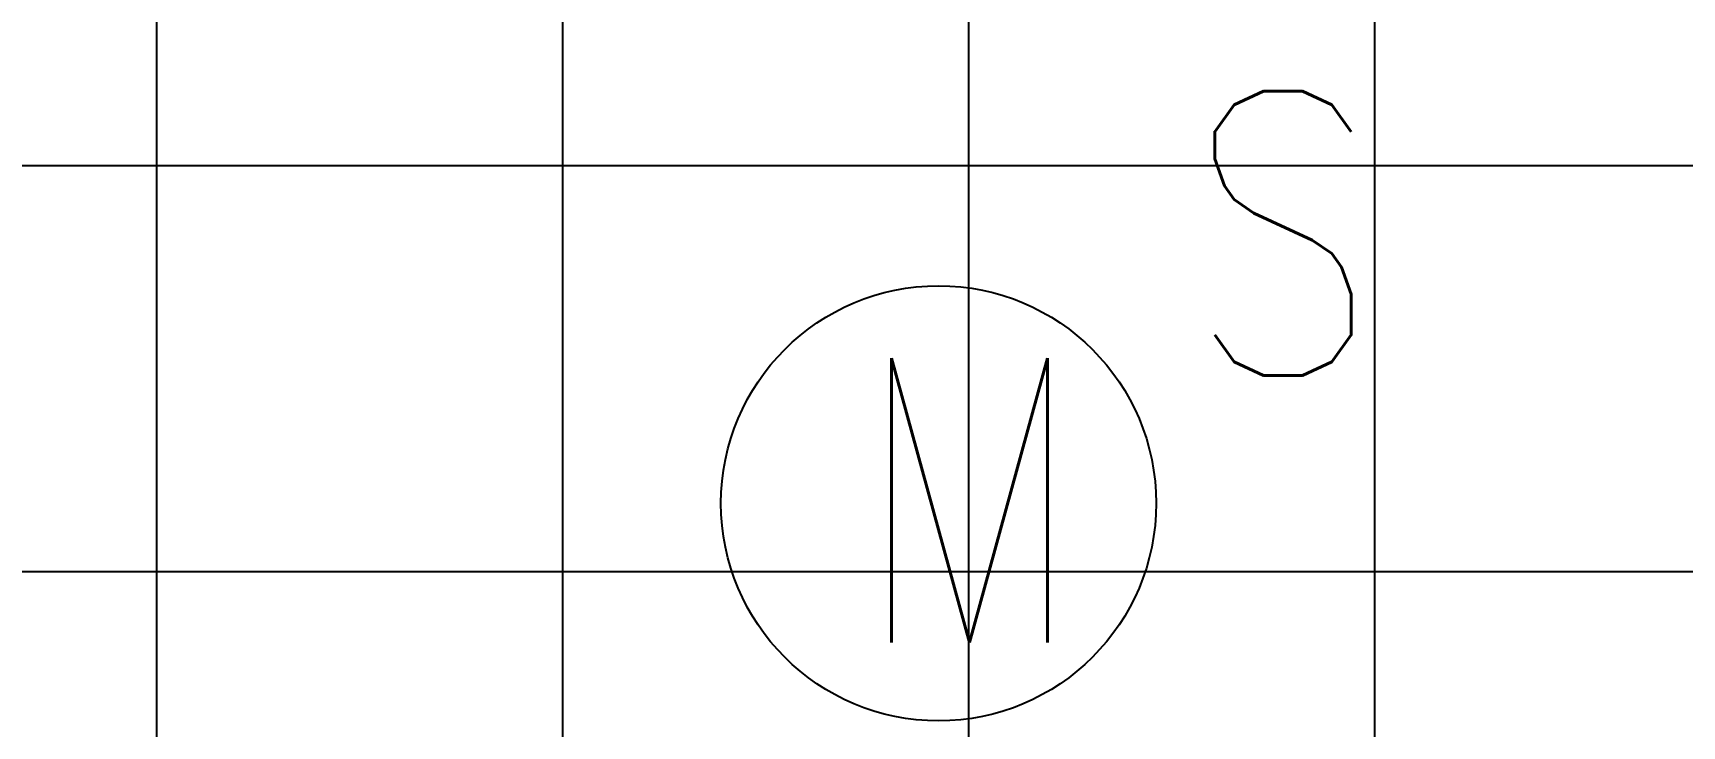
# Model space of a CAD drawing. Header units: millimetres. Extents: x -92759 to 184353, y -15225 to 86714.
# Drawn here: x -37566 to -36348, y 43261 to 43773 of the extents above; entities that cross this region are included whole.
import ezdxf

# ---------------------------------------------------------------- set-up
doc = ezdxf.new("R2010")
doc.units = ezdxf.units.MM
for name, color, linetype in [('0-1', 9, 'Continuous'), ('A-_FLORPATT_H-1', 9, 'Continuous'), ('E-legend', 1, 'Continuous')]:
    doc.layers.add(name, color=color, linetype=linetype)
doc.styles.add('T3', font='simplex.shx', dxfattribs={"width": 0.7, "height": 300})

# ---------------------------------------------------------------- blocks, each defined once
blk = doc.blocks.new('A$Cb2bf8f38')
at = {"layer": 'A-_FLORPATT_H-1'}
h = blk.add_hatch(dxfattribs=at)
h.set_pattern_fill('FP_6', color=256, style=0, pattern_type=2)
h.set_pattern_definition([(0, (4525, 13375), (0, 300), []), (90, (4525, 13375), (-300, 2e-14), [])])
h.paths.add_polyline_path([(2425, 9025), (5225, 9025), (5225, 9950), (5375, 9950), (5375, 9025), (7175, 9025), (7174, 12075), (6975, 12075), (6975, 12725), (7175, 12725), (7175, 13075), (4325, 13075), (4325, 11275), (4175, 11275), (4175, 13075), (3002, 13075), (3002, 12039), (2957, 12039), (2957, 13075), (2425, 13075), (2426, 12725), (2925, 12725), (2925, 12075), (2425, 12075), (2425, 9042.7)])
blk = doc.blocks.new('Motion Sensor (S)')
at = {"layer": 'E-legend', "lineweight": 25}
blk.add_circle((-440375.5, 366574.2), 160.8, dxfattribs=at)
at = {"layer": 'E-legend', "lineweight": 13, "style": 'T3', "width": 0.8}
blk.add_text('S', height=210.1, dxfattribs=at).set_placement((-440193, 366668.7))
at = {"layer": 'E-legend', "lineweight": 25, "style": 'T3', "width": 0.8}
blk.add_text('M', height=210.1, dxfattribs=at).set_placement((-440439, 366471.4))
blk = doc.blocks.new('EL_B8_L1_R4')
at = {"color": 0, "linetype": 'ByBlock', "lineweight": 0}
blk.add_blockref('Motion Sensor (S)', (457204.2, -396248.2), dxfattribs=at)

msp = doc.modelspace()

# ---------------------------------------------------------------- block references
at = {"layer": '0-1'}
msp.add_blockref('A$Cb2bf8f38', (-42933, 32541.2), dxfattribs=at)

# ---------------------------------------------------------------- next in the draw order: block references
at = {"color": 0}
msp.add_blockref('EL_B8_L1_R4', (-53725.9, 73099.6), dxfattribs=at)

doc.saveas('drawing.dxf')
